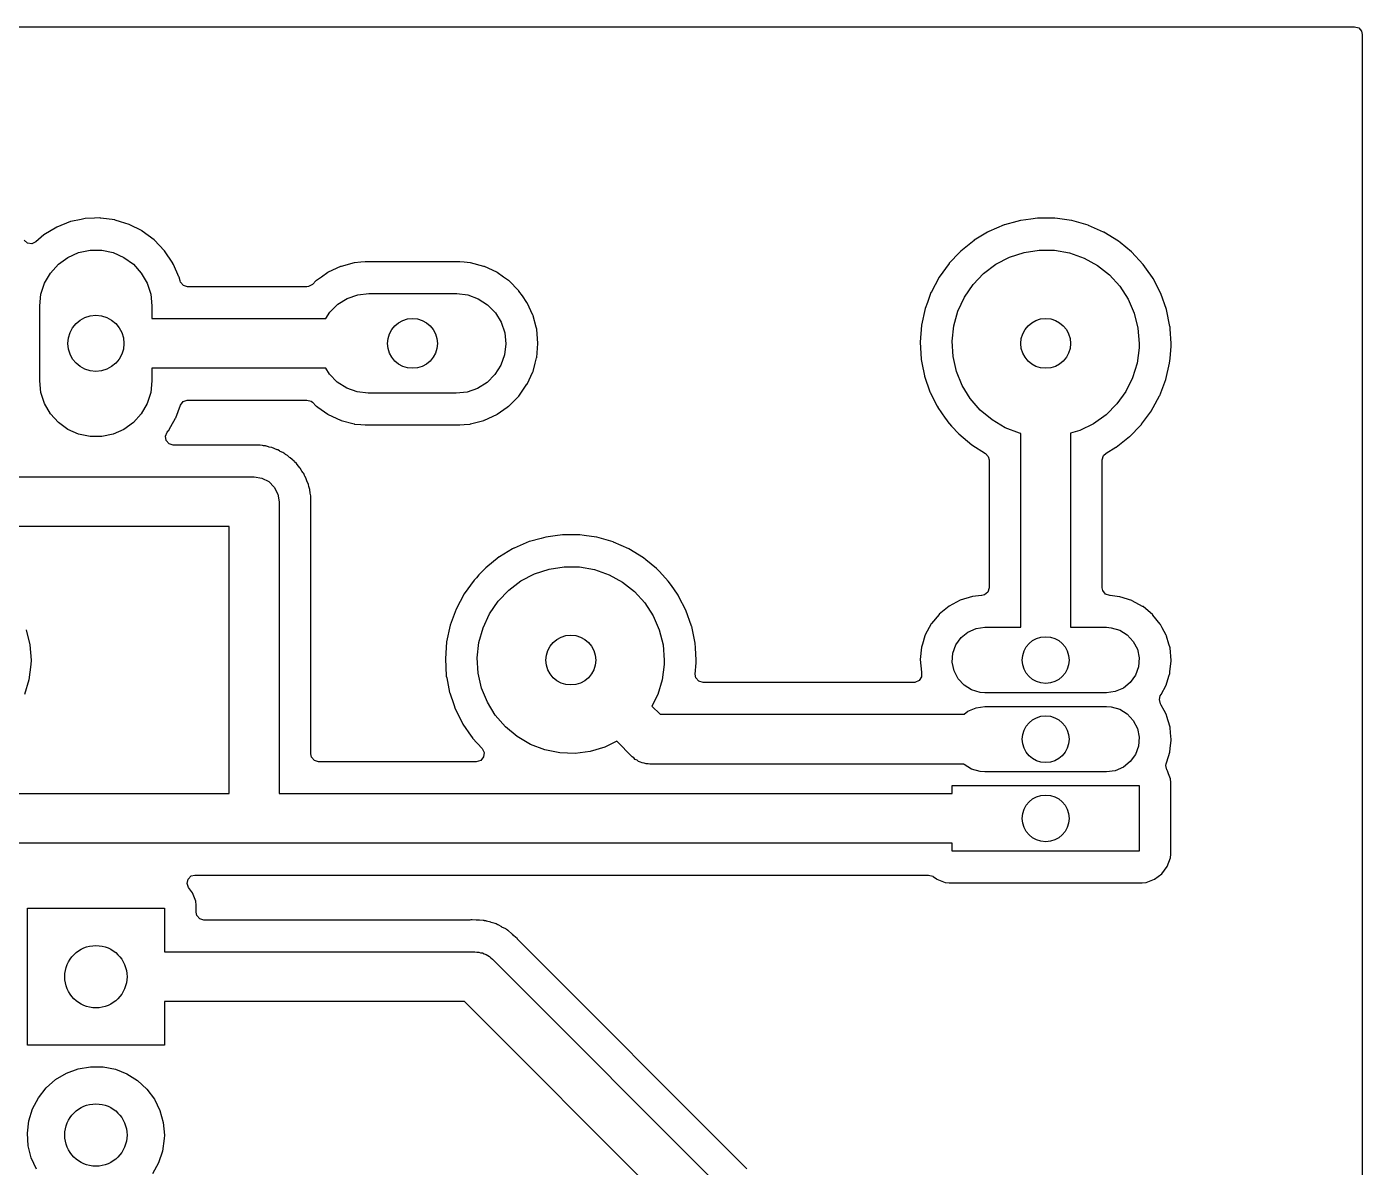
# Model space of a CAD drawing. Extents: x 116.3 to 157, y -94 to -43.2.
# Drawn here: x 135.54 to 156.97, y -61.48 to -43.18 of the extents above; entities that cross this region are included whole.
import ezdxf

# ---------------------------------------------------------------- set-up
doc = ezdxf.new("R2010")
doc.units = 0
doc.layers.add('BLACK', color=7, linetype='CONTINUOUS')

msp = doc.modelspace()

# ---------------------------------------------------------------- linework, layer by layer
at = {"layer": 'BLACK', "linetype": 'CONTINUOUS'}
for p, q in [((116.46, -43.18), (156.848, -43.18)), ((156.848, -43.18), (156.916, -43.2)), ((156.916, -43.2), (156.962, -43.2537)), ((156.962, -43.2537), (156.974, -43.306)), ((156.974, -43.306), (156.974, -93.854)), ((136.419, -46.2701), (136.253, -46.3049)), ((136.482, -46.2569), (136.419, -46.2701)), ((136.631, -46.2513), (136.482, -46.2569)), ((136.715, -46.2482), (136.631, -46.2513)), ((136.72, -46.248), (136.715, -46.2482)), ((136.715, -46.2482), (136.715, -46.2482)), ((136.726, -46.2487), (136.72, -46.248)), ((136.823, -46.2615), (136.726, -46.2487)), ((136.726, -46.2487), (136.726, -46.2487)), ((136.957, -46.2794), (136.823, -46.2615)), ((136.962, -46.281), (136.957, -46.2794)), ((137.049, -46.308), (136.962, -46.281)), ((136.962, -46.281), (136.962, -46.281)), ((151.492, -46.2877), (151.429, -46.3049)), ((151.496, -46.2865), (151.492, -46.2877)), ((151.492, -46.2877), (151.492, -46.2877)), ((151.655, -46.2655), (151.496, -46.2865)), ((151.763, -46.2513), (151.655, -46.2655)), ((151.767, -46.2508), (151.763, -46.2513)), ((151.763, -46.2513), (151.763, -46.2513)), ((151.772, -46.2508), (151.767, -46.2508)), ((151.897, -46.2515), (151.772, -46.2508)), ((151.772, -46.2508), (151.772, -46.2508)), ((152.041, -46.2522), (151.897, -46.2515)), ((152.081, -46.2579), (152.041, -46.2522)), ((152.308, -46.2902), (152.081, -46.2579)), ((136.025, -46.3938), (135.821, -46.5178)), ((136.248, -46.306), (136.025, -46.3938)), ((136.253, -46.3049), (136.248, -46.306)), ((136.253, -46.3049), (136.253, -46.3049)), ((137.186, -46.3503), (137.049, -46.308)), ((137.19, -46.3527), (137.186, -46.3503)), ((137.394, -46.4562), (137.19, -46.3527)), ((137.19, -46.3527), (137.19, -46.3527)), ((137.399, -46.4586), (137.394, -46.4562)), ((137.394, -46.4562), (137.394, -46.4562)), ((137.59, -46.6013), (137.399, -46.4586)), ((150.96, -46.4781), (150.749, -46.6047)), ((150.98, -46.4662), (150.96, -46.4781)), ((150.984, -46.4645), (150.98, -46.4662)), ((151.228, -46.3605), (150.984, -46.4645)), ((150.984, -46.4645), (150.984, -46.4645)), ((151.232, -46.3588), (151.228, -46.3605)), ((151.429, -46.3049), (151.232, -46.3588)), ((152.312, -46.2908), (152.308, -46.2902)), ((152.308, -46.2902), (152.308, -46.2902)), ((152.576, -46.3658), (152.312, -46.2908)), ((152.58, -46.3675), (152.576, -46.3658)), ((152.823, -46.4742), (152.58, -46.3675)), ((152.58, -46.3675), (152.58, -46.3675)), ((152.827, -46.4759), (152.823, -46.4742)), ((153.06, -46.619), (152.827, -46.4759)), ((135.555, -46.6512), (135.501, -46.6047)), ((135.625, -46.6612), (135.555, -46.6512)), ((135.69, -46.6317), (135.625, -46.6612)), ((135.817, -46.5213), (135.69, -46.6317)), ((135.821, -46.5178), (135.817, -46.5213)), ((135.817, -46.5213), (135.817, -46.5213)), ((137.755, -46.7742), (137.59, -46.6013)), ((150.745, -46.6069), (150.531, -46.7781)), ((150.749, -46.6047), (150.745, -46.6069)), ((150.749, -46.6047), (150.749, -46.6047)), ((153.089, -46.6424), (153.06, -46.619)), ((153.269, -46.7897), (153.089, -46.6424)), ((136.052, -46.9912), (136.204, -46.8806)), ((136.204, -46.8806), (136.376, -46.804)), ((136.376, -46.804), (136.56, -46.7649)), ((136.56, -46.7649), (136.748, -46.7649)), ((136.748, -46.7649), (136.932, -46.804)), ((136.932, -46.804), (137.104, -46.8806)), ((137.104, -46.8806), (137.256, -46.9912)), ((137.889, -46.9725), (137.755, -46.7742)), ((150.515, -46.7956), (150.347, -46.9725)), ((150.531, -46.7781), (150.515, -46.7956)), ((151.094, -46.9907), (151.313, -46.8772)), ((151.313, -46.8772), (151.546, -46.8008)), ((151.546, -46.8008), (151.789, -46.7637)), ((151.789, -46.7637), (152.035, -46.7667)), ((152.035, -46.7667), (152.277, -46.8098)), ((152.277, -46.8098), (152.509, -46.8918)), ((152.509, -46.8918), (152.724, -47.0106)), ((153.272, -46.7924), (153.269, -46.7897)), ((153.269, -46.7897), (153.269, -46.7897)), ((153.458, -46.9931), (153.272, -46.7924)), ((135.832, -47.2939), (135.926, -47.131)), ((135.926, -47.131), (136.052, -46.9912)), ((137.256, -46.9912), (137.382, -47.131)), ((137.382, -47.131), (137.476, -47.2939)), ((137.891, -46.9774), (137.889, -46.9725)), ((137.9, -46.9966), (137.891, -46.9774)), ((137.891, -46.9774), (137.891, -46.9774)), ((137.987, -47.1905), (137.9, -46.9966)), ((140.377, -47.1225), (140.273, -47.1956)), ((140.382, -47.1202), (140.377, -47.1225)), ((140.58, -47.028), (140.382, -47.1202)), ((140.382, -47.1202), (140.382, -47.1202)), ((140.585, -47.0257), (140.58, -47.028)), ((140.58, -47.028), (140.58, -47.028)), ((140.59, -47.0243), (140.585, -47.0257)), ((140.8, -46.9679), (140.59, -47.0243)), ((140.59, -47.0243), (140.59, -47.0243)), ((140.806, -46.9665), (140.8, -46.9679)), ((140.8, -46.9679), (140.8, -46.9679)), ((140.905, -46.9577), (140.806, -46.9665)), ((140.974, -46.9517), (140.905, -46.9577)), ((140.977, -46.9515), (140.974, -46.9517)), ((140.974, -46.9517), (140.974, -46.9517)), ((142.491, -46.9515), (140.977, -46.9515)), ((142.494, -46.9517), (142.491, -46.9515)), ((142.562, -46.9577), (142.494, -46.9517)), ((142.494, -46.9517), (142.494, -46.9517)), ((142.662, -46.9665), (142.562, -46.9577)), ((142.667, -46.9679), (142.662, -46.9665)), ((142.878, -47.0243), (142.667, -46.9679)), ((142.667, -46.9679), (142.667, -46.9679)), ((142.883, -47.0257), (142.878, -47.0243)), ((142.878, -47.0243), (142.878, -47.0243)), ((142.888, -47.028), (142.883, -47.0257)), ((143.086, -47.1202), (142.888, -47.028)), ((142.888, -47.028), (142.888, -47.028)), ((143.091, -47.1225), (143.086, -47.1202)), ((143.086, -47.1202), (143.086, -47.1202)), ((143.195, -47.1956), (143.091, -47.1225)), ((150.343, -46.9767), (150.183, -47.1991)), ((150.347, -46.9725), (150.343, -46.9767)), ((150.728, -47.316), (150.898, -47.1383)), ((150.898, -47.1383), (151.094, -46.9907)), ((152.724, -47.0106), (152.917, -47.163)), ((153.51, -47.0671), (153.458, -46.9931)), ((153.606, -47.2029), (153.51, -47.0671)), ((135.773, -47.4729), (135.832, -47.2939)), ((137.476, -47.2939), (137.534, -47.4729)), ((137.988, -47.1956), (137.987, -47.1905)), ((138.004, -47.2572), (137.988, -47.1956)), ((137.988, -47.1956), (137.988, -47.1956)), ((138.012, -47.2778), (138.004, -47.2572)), ((138.058, -47.3315), (138.012, -47.2778)), ((138.126, -47.3515), (138.058, -47.3315)), ((140.04, -47.3515), (138.126, -47.3515)), ((140.066, -47.3486), (140.04, -47.3515)), ((140.129, -47.3146), (140.066, -47.3486)), ((140.19, -47.2538), (140.129, -47.3146)), ((140.194, -47.2506), (140.19, -47.2538)), ((140.273, -47.1956), (140.194, -47.2506)), ((140.194, -47.2506), (140.194, -47.2506)), ((143.274, -47.2506), (143.195, -47.1956)), ((143.278, -47.2538), (143.274, -47.2506)), ((143.274, -47.2506), (143.274, -47.2506)), ((143.44, -47.4157), (143.278, -47.2538)), ((150.183, -47.1991), (150.055, -47.4412)), ((150.59, -47.5191), (150.728, -47.316)), ((152.917, -47.163), (153.082, -47.3448)), ((153.082, -47.3448), (153.216, -47.5512)), ((153.616, -47.2171), (153.606, -47.2029)), ((153.741, -47.4605), (153.616, -47.2171)), ((135.754, -47.66), (135.773, -47.4729)), ((137.534, -47.4729), (137.554, -47.66)), ((140.537, -47.633), (140.688, -47.5385)), ((140.688, -47.5385), (140.857, -47.4799)), ((140.857, -47.4799), (141.034, -47.46)), ((141.034, -47.46), (142.434, -47.46)), ((142.434, -47.46), (142.445, -47.4601)), ((142.445, -47.4601), (142.622, -47.4824)), ((142.622, -47.4824), (142.79, -47.5434)), ((142.79, -47.5434), (142.939, -47.64)), ((143.443, -47.4202), (143.44, -47.4157)), ((143.498, -47.4984), (143.443, -47.4202)), ((143.443, -47.4202), (143.443, -47.4202)), ((143.571, -47.6033), (143.498, -47.4984)), ((150.053, -47.4452), (149.995, -47.6033)), ((150.055, -47.4412), (150.053, -47.4452)), ((150.053, -47.4452), (150.053, -47.4452)), ((150.486, -47.7421), (150.59, -47.5191)), ((153.216, -47.5512), (153.314, -47.7766)), ((153.833, -47.7186), (153.741, -47.4605)), ((135.754, -48.86), (135.754, -47.66)), ((137.554, -47.66), (137.554, -47.86)), ((140.346, -47.86), (140.41, -47.7587)), ((140.41, -47.7587), (140.537, -47.633)), ((142.939, -47.64), (143.064, -47.7675)), ((143.064, -47.7675), (143.158, -47.9194)), ((143.574, -47.6082), (143.571, -47.6033)), ((143.666, -47.8058), (143.574, -47.6082)), ((143.574, -47.6082), (143.574, -47.6082)), ((149.961, -47.6983), (149.902, -47.9659)), ((149.995, -47.6033), (149.961, -47.6983)), ((150.42, -47.9789), (150.486, -47.7421)), ((153.314, -47.7766), (153.374, -48.015)), ((153.888, -47.9868), (153.833, -47.7186)), ((137.554, -47.86), (140.346, -47.86)), ((143.158, -47.9194), (143.215, -48.0882)), ((143.668, -47.8108), (143.666, -47.8058)), ((143.67, -47.8161), (143.668, -47.8108)), ((143.719, -48.0001), (143.67, -47.8161)), ((143.67, -47.8161), (143.67, -47.8161)), ((143.727, -48.0319), (143.719, -48.0001)), ((149.902, -47.9659), (149.881, -48.2389)), ((150.394, -48.2234), (150.42, -47.9789)), ((153.889, -47.991), (153.888, -47.9868)), ((153.889, -47.9911), (153.889, -47.991)), ((153.891, -48.0266), (153.889, -47.9911)), ((143.215, -48.0882), (143.234, -48.2656)), ((143.747, -48.26), (143.727, -48.0319)), ((153.374, -48.015), (153.394, -48.26)), ((153.907, -48.26), (153.891, -48.0266)), ((143.234, -48.2656), (143.213, -48.4427)), ((143.727, -48.4881), (143.747, -48.26)), ((149.881, -48.2389), (149.896, -48.5123)), ((150.408, -48.4688), (150.394, -48.2234)), ((153.392, -48.3333), (153.36, -48.577)), ((153.394, -48.26), (153.392, -48.3333)), ((153.889, -48.5026), (153.906, -48.3046)), ((153.906, -48.3046), (153.907, -48.3022)), ((153.906, -48.3046), (153.906, -48.3046)), ((153.907, -48.3022), (153.907, -48.26)), ((143.153, -48.6107), (143.057, -48.7613)), ((143.213, -48.4427), (143.153, -48.6107)), ((143.668, -48.7092), (143.703, -48.5791)), ((143.703, -48.5791), (143.726, -48.4934)), ((143.726, -48.4934), (143.727, -48.4881)), ((143.726, -48.4934), (143.726, -48.4934)), ((149.896, -48.5123), (149.897, -48.5165)), ((149.897, -48.5165), (149.897, -48.5165)), ((149.897, -48.5165), (149.908, -48.5707)), ((149.908, -48.5707), (149.949, -48.7811)), ((150.462, -48.7086), (150.408, -48.4688)), ((153.36, -48.577), (153.288, -48.8122)), ((153.821, -48.8419), (153.882, -48.5749)), ((153.882, -48.5749), (153.889, -48.5026)), ((135.773, -49.0471), (135.754, -48.86)), ((137.554, -48.86), (137.534, -49.0471)), ((140.346, -48.66), (137.554, -48.66)), ((137.554, -48.66), (137.554, -48.86)), ((140.403, -48.7525), (140.346, -48.66)), ((140.528, -48.88), (140.403, -48.7525)), ((143.057, -48.7613), (142.931, -48.887)), ((143.574, -48.9118), (143.666, -48.7142)), ((143.666, -48.7142), (143.668, -48.7092)), ((143.666, -48.7142), (143.666, -48.7142)), ((149.949, -48.7811), (149.951, -48.7851)), ((149.951, -48.7851), (149.951, -48.7851)), ((149.951, -48.7851), (150.037, -49.0361)), ((150.555, -48.9363), (150.462, -48.7086)), ((153.288, -48.8122), (153.18, -49.0326)), ((153.724, -49.0981), (153.821, -48.8419)), ((135.832, -49.2261), (135.773, -49.0471)), ((137.534, -49.0471), (137.476, -49.2261)), ((140.678, -48.9766), (140.528, -48.88)), ((140.846, -49.0376), (140.678, -48.9766)), ((141.023, -49.0599), (140.846, -49.0376)), ((141.034, -49.06), (141.023, -49.0599)), ((142.434, -49.06), (141.034, -49.06)), ((142.611, -49.0401), (142.434, -49.06)), ((142.779, -48.9815), (142.611, -49.0401)), ((142.931, -48.887), (142.779, -48.9815)), ((143.44, -49.1043), (143.571, -48.9167)), ((143.571, -48.9167), (143.574, -48.9118)), ((143.574, -48.9118), (143.574, -48.9118)), ((150.037, -49.0361), (150.038, -49.0401)), ((150.038, -49.0401), (150.068, -49.0998)), ((150.683, -49.1459), (150.555, -48.9363)), ((153.18, -49.0326), (153.036, -49.2322)), ((135.926, -49.389), (135.832, -49.2261)), ((137.476, -49.2261), (137.382, -49.389)), ((137.937, -49.4529), (138.01, -49.2515)), ((138.01, -49.2515), (138.052, -49.1943)), ((138.052, -49.1943), (138.118, -49.1689)), ((138.118, -49.1689), (138.129, -49.1685)), ((138.129, -49.1685), (140.04, -49.1685)), ((140.04, -49.1685), (140.108, -49.1885)), ((140.108, -49.1885), (140.129, -49.2054)), ((140.129, -49.2054), (140.19, -49.2662)), ((140.19, -49.2662), (140.194, -49.2694)), ((140.194, -49.2694), (140.194, -49.2694)), ((140.194, -49.2694), (140.216, -49.2848)), ((140.216, -49.2848), (140.377, -49.3975)), ((143.091, -49.3975), (143.252, -49.2848)), ((143.252, -49.2848), (143.274, -49.2694)), ((143.274, -49.2694), (143.278, -49.2662)), ((143.274, -49.2694), (143.274, -49.2694)), ((143.278, -49.2662), (143.44, -49.1043)), ((150.068, -49.0998), (150.153, -49.2694)), ((150.153, -49.2694), (150.161, -49.2848)), ((150.161, -49.2848), (150.163, -49.2883)), ((150.163, -49.2883), (150.163, -49.2883)), ((150.163, -49.2883), (150.28, -49.4576)), ((150.844, -49.3317), (150.683, -49.1459)), ((153.036, -49.2322), (152.862, -49.4057)), ((153.594, -49.3387), (153.621, -49.2883)), ((153.621, -49.2883), (153.722, -49.1018)), ((153.722, -49.1018), (153.724, -49.0981)), ((153.722, -49.1018), (153.722, -49.1018)), ((136.052, -49.5288), (135.926, -49.389)), ((137.382, -49.389), (137.256, -49.5288)), ((137.857, -49.5939), (137.934, -49.4576)), ((137.934, -49.4576), (137.937, -49.4529)), ((140.377, -49.3975), (140.382, -49.3998)), ((140.382, -49.3998), (140.382, -49.3998)), ((140.382, -49.3998), (140.58, -49.492)), ((140.58, -49.492), (140.585, -49.4943)), ((140.585, -49.4943), (140.59, -49.4957)), ((140.59, -49.4957), (140.59, -49.4957)), ((140.59, -49.4957), (140.8, -49.5521)), ((142.667, -49.5521), (142.878, -49.4957)), ((142.878, -49.4957), (142.883, -49.4943)), ((142.878, -49.4957), (142.878, -49.4957)), ((142.883, -49.4943), (142.888, -49.492)), ((142.888, -49.492), (143.086, -49.3998)), ((143.086, -49.3998), (143.091, -49.3975)), ((143.086, -49.3998), (143.086, -49.3998)), ((150.28, -49.4576), (150.316, -49.5105)), ((151.033, -49.4887), (150.844, -49.3317)), ((151.246, -49.6127), (151.033, -49.4887)), ((152.862, -49.4057), (152.662, -49.5484)), ((153.434, -49.556), (153.591, -49.3422)), ((153.591, -49.3422), (153.594, -49.3387)), ((136.204, -49.6394), (136.052, -49.5288)), ((136.376, -49.716), (136.204, -49.6394)), ((136.56, -49.7551), (136.376, -49.716)), ((136.932, -49.716), (136.748, -49.7551)), ((137.104, -49.6394), (136.932, -49.716)), ((137.256, -49.5288), (137.104, -49.6394)), ((137.771, -49.7476), (137.798, -49.6856)), ((137.798, -49.6856), (137.815, -49.6648)), ((137.815, -49.6648), (137.819, -49.6607)), ((137.819, -49.6607), (137.857, -49.5939)), ((140.8, -49.5521), (140.8, -49.5521)), ((140.8, -49.5521), (140.806, -49.5535)), ((140.806, -49.5535), (140.905, -49.5623)), ((140.905, -49.5623), (140.974, -49.5683)), ((140.974, -49.5683), (140.974, -49.5683)), ((140.974, -49.5683), (140.977, -49.5685)), ((140.977, -49.5685), (142.491, -49.5685)), ((142.491, -49.5685), (142.494, -49.5683)), ((142.494, -49.5683), (142.562, -49.5623)), ((142.494, -49.5683), (142.494, -49.5683)), ((142.562, -49.5623), (142.662, -49.5535)), ((142.662, -49.5535), (142.667, -49.5521)), ((142.667, -49.5521), (142.667, -49.5521)), ((150.316, -49.5105), (150.319, -49.5137)), ((150.319, -49.5137), (150.319, -49.5137)), ((150.319, -49.5137), (150.385, -49.5867)), ((150.385, -49.5867), (150.5, -49.713)), ((150.5, -49.713), (150.71, -49.8887)), ((151.475, -49.7004), (151.246, -49.6127)), ((151.494, -49.7042), (151.475, -49.7004)), ((151.494, -52.815), (151.494, -49.7042)), ((152.441, -49.6566), (152.294, -49.7008)), ((152.294, -49.7008), (152.294, -52.815)), ((152.662, -49.5484), (152.441, -49.6566)), ((153.249, -49.7476), (153.41, -49.5814)), ((153.41, -49.5814), (153.431, -49.5594)), ((153.431, -49.5594), (153.434, -49.556)), ((153.434, -49.556), (153.434, -49.556)), ((136.748, -49.7551), (136.56, -49.7551)), ((137.781, -49.8178), (137.771, -49.7476)), ((137.828, -49.8715), (137.781, -49.8178)), ((137.896, -49.8915), (137.828, -49.8715)), ((139.289, -49.8915), (137.896, -49.8915)), ((139.33, -49.9001), (139.289, -49.8915)), ((139.343, -49.9021), (139.33, -49.9001)), ((139.363, -49.9043), (139.343, -49.9021)), ((139.377, -49.9058), (139.363, -49.9043)), ((139.384, -49.9065), (139.377, -49.9058)), ((139.377, -49.9058), (139.377, -49.9058)), ((139.39, -49.9085), (139.384, -49.9065)), ((139.423, -49.9192), (139.39, -49.9085)), ((139.39, -49.9085), (139.39, -49.9085)), ((139.436, -49.9226), (139.423, -49.9192)), ((139.47, -49.9298), (139.436, -49.9226)), ((139.476, -49.9312), (139.47, -49.9298)), ((139.47, -49.9298), (139.47, -49.9298)), ((139.514, -49.948), (139.476, -49.9312)), ((150.71, -49.8887), (150.926, -50.0241)), ((152.865, -50.019), (153.022, -49.9272)), ((153.022, -49.9272), (153.025, -49.9251)), ((153.022, -49.9272), (153.022, -49.9272)), ((153.025, -49.9251), (153.241, -49.7561)), ((153.241, -49.7561), (153.249, -49.7476)), ((139.526, -49.9527), (139.514, -49.948)), ((139.565, -49.9655), (139.526, -49.9527)), ((139.571, -49.9688), (139.565, -49.9655)), ((139.601, -49.9861), (139.571, -49.9688)), ((139.613, -49.9921), (139.601, -49.9861)), ((139.651, -50.0089), (139.613, -49.9921)), ((139.656, -50.0128), (139.651, -50.0089)), ((139.684, -50.0331), (139.656, -50.0128)), ((139.656, -50.0128), (139.656, -50.0128)), ((139.695, -50.0403), (139.684, -50.0331)), ((139.731, -50.061), (139.695, -50.0403)), ((139.736, -50.0654), (139.731, -50.061)), ((139.761, -50.0886), (139.736, -50.0654)), ((139.736, -50.0654), (139.736, -50.0654)), ((139.772, -50.0969), (139.761, -50.0886)), ((139.805, -50.1211), (139.772, -50.0969)), ((139.809, -50.126), (139.805, -50.1211)), ((139.833, -50.1518), (139.809, -50.126)), ((139.809, -50.126), (139.809, -50.126)), ((150.926, -50.0241), (150.973, -50.0772)), ((150.973, -50.0772), (150.985, -50.1308)), ((150.985, -50.1308), (150.985, -52.1809)), ((152.802, -50.1277), (152.822, -50.0596)), ((152.802, -52.1806), (152.802, -50.1277)), ((152.822, -50.0596), (152.865, -50.019)), ((139.842, -50.1611), (139.833, -50.1518)), ((139.873, -50.1887), (139.842, -50.1611)), ((139.897, -50.2221), (139.873, -50.1887)), ((139.905, -50.2324), (139.897, -50.2221)), ((139.928, -50.2581), (139.905, -50.2324)), ((139.933, -50.2631), (139.928, -50.2581)), ((139.928, -50.2581), (139.928, -50.2581)), ((139.953, -50.2988), (139.933, -50.2631)), ((139.961, -50.3099), (139.953, -50.2988)), ((139.981, -50.3379), (139.961, -50.3099)), ((139.985, -50.3432), (139.981, -50.3379)), ((139.981, -50.3379), (139.981, -50.3379)), ((139.988, -50.3493), (139.985, -50.3432)), ((140.002, -50.381), (139.988, -50.3493)), ((139.988, -50.3493), (139.988, -50.3493)), ((127.994, -50.4), (139.194, -50.4)), ((139.194, -50.4), (139.317, -50.4196)), ((139.317, -50.4196), (139.429, -50.4764)), ((139.429, -50.4764), (139.517, -50.5649)), ((139.517, -50.5649), (139.574, -50.6764)), ((140.008, -50.3927), (140.002, -50.381)), ((140.028, -50.4284), (140.008, -50.3927)), ((140.03, -50.4347), (140.028, -50.4284)), ((140.041, -50.4677), (140.03, -50.4347)), ((140.03, -50.4347), (140.03, -50.4347)), ((140.046, -50.48), (140.041, -50.4677)), ((140.063, -50.5177), (140.046, -50.48)), ((140.064, -50.5242), (140.063, -50.5177)), ((140.071, -50.5581), (140.064, -50.5242)), ((140.064, -50.5242), (140.064, -50.5242)), ((140.075, -50.5708), (140.071, -50.5581)), ((140.085, -50.6038), (140.075, -50.5708)), ((139.574, -50.6764), (139.594, -50.8)), ((140.087, -50.6101), (140.085, -50.6038)), ((140.085, -50.6038), (140.085, -50.6038)), ((140.088, -50.6166), (140.087, -50.6101)), ((140.092, -50.6511), (140.088, -50.6166)), ((140.088, -50.6166), (140.088, -50.6166)), ((140.094, -50.6641), (140.092, -50.6511)), ((140.102, -50.7045), (140.094, -50.6641)), ((140.102, -54.8455), (140.102, -50.7045)), ((139.594, -50.8), (139.594, -55.48)), ((138.794, -51.2), (127.994, -51.2)), ((138.794, -55.48), (138.794, -51.2)), ((143.799, -51.3876), (143.612, -51.4388)), ((143.872, -51.3677), (143.799, -51.3876)), ((143.876, -51.3665), (143.872, -51.3677)), ((143.872, -51.3677), (143.872, -51.3677)), ((144.024, -51.347), (143.876, -51.3665)), ((144.143, -51.3313), (144.024, -51.347)), ((144.147, -51.3308), (144.143, -51.3313)), ((144.143, -51.3313), (144.143, -51.3313)), ((144.152, -51.3308), (144.147, -51.3308)), ((144.277, -51.3315), (144.152, -51.3308)), ((144.152, -51.3308), (144.152, -51.3308)), ((144.421, -51.3322), (144.277, -51.3315)), ((144.488, -51.3417), (144.421, -51.3322)), ((144.688, -51.3702), (144.488, -51.3417)), ((144.692, -51.3708), (144.688, -51.3702)), ((144.688, -51.3702), (144.688, -51.3702)), ((144.956, -51.4458), (144.692, -51.3708)), ((143.34, -51.5581), (143.129, -51.6847)), ((143.36, -51.5462), (143.34, -51.5581)), ((143.364, -51.5445), (143.36, -51.5462)), ((143.608, -51.4405), (143.364, -51.5445)), ((143.364, -51.5445), (143.364, -51.5445)), ((143.612, -51.4388), (143.608, -51.4405)), ((144.96, -51.4475), (144.956, -51.4458)), ((145.203, -51.5542), (144.96, -51.4475)), ((144.96, -51.4475), (144.96, -51.4475)), ((145.207, -51.5559), (145.203, -51.5542)), ((145.44, -51.699), (145.207, -51.5559)), ((142.911, -51.8581), (142.8, -51.9754)), ((143.125, -51.6869), (142.911, -51.8581)), ((143.129, -51.6847), (143.125, -51.6869)), ((143.129, -51.6847), (143.129, -51.6847)), ((143.926, -51.8808), (144.169, -51.8437)), ((144.169, -51.8437), (144.415, -51.8467)), ((144.415, -51.8467), (144.657, -51.8898)), ((145.479, -51.7309), (145.44, -51.699)), ((145.649, -51.8697), (145.479, -51.7309)), ((142.723, -52.0567), (142.563, -52.2791)), ((142.759, -52.0186), (142.723, -52.0567)), ((142.8, -51.9754), (142.759, -52.0186)), ((143.278, -52.2183), (143.474, -52.0707)), ((143.474, -52.0707), (143.693, -51.9572)), ((143.693, -51.9572), (143.926, -51.8808)), ((144.657, -51.8898), (144.889, -51.9718)), ((144.889, -51.9718), (145.104, -52.0906)), ((145.652, -51.8724), (145.649, -51.8697)), ((145.649, -51.8697), (145.649, -51.8697)), ((145.655, -51.8756), (145.652, -51.8724)), ((145.696, -51.9203), (145.655, -51.8756)), ((145.655, -51.8756), (145.655, -51.8756)), ((145.838, -52.0731), (145.696, -51.9203)), ((145.889, -52.1454), (145.838, -52.0731)), ((142.563, -52.2791), (142.435, -52.5212)), ((143.108, -52.396), (143.278, -52.2183)), ((145.104, -52.0906), (145.297, -52.243)), ((145.297, -52.243), (145.462, -52.4248)), ((145.986, -52.2829), (145.889, -52.1454)), ((145.996, -52.2971), (145.986, -52.2829)), ((150.965, -52.249), (150.912, -52.2955)), ((150.985, -52.1809), (150.965, -52.249)), ((152.811, -52.2264), (152.802, -52.1806)), ((152.854, -52.2826), (152.811, -52.2264)), ((152.921, -52.3064), (152.854, -52.2826)), ((142.97, -52.5991), (143.108, -52.396)), ((145.462, -52.4248), (145.596, -52.6312)), ((145.998, -52.3009), (145.996, -52.2971)), ((146.01, -52.3242), (145.998, -52.3009)), ((145.998, -52.3009), (145.998, -52.3009)), ((146.121, -52.5405), (146.01, -52.3242)), ((150.344, -52.475), (150.187, -52.6031)), ((150.523, -52.3799), (150.344, -52.475)), ((150.717, -52.3213), (150.523, -52.3799)), ((150.864, -52.3069), (150.717, -52.3213)), ((150.865, -52.3068), (150.864, -52.3069)), ((150.866, -52.3067), (150.865, -52.3068)), ((150.865, -52.3068), (150.865, -52.3068)), ((150.868, -52.3065), (150.866, -52.3067)), ((150.866, -52.3067), (150.866, -52.3067)), ((150.912, -52.2955), (150.868, -52.3062)), ((150.868, -52.3062), (150.868, -52.3065)), ((152.923, -52.3065), (152.921, -52.3064)), ((152.927, -52.3065), (152.923, -52.3065)), ((152.93, -52.3069), (152.927, -52.3065)), ((153.079, -52.3235), (152.93, -52.3069)), ((152.93, -52.3069), (152.93, -52.3069)), ((153.085, -52.3242), (153.079, -52.3235)), ((153.079, -52.3235), (153.079, -52.3235)), ((153.278, -52.3855), (153.085, -52.3242)), ((153.283, -52.3884), (153.278, -52.3855)), ((153.45, -52.4802), (153.283, -52.3884)), ((153.456, -52.4831), (153.45, -52.4802)), ((153.45, -52.4802), (153.45, -52.4802)), ((153.611, -52.6134), (153.456, -52.4831)), ((142.402, -52.6094), (142.341, -52.7783)), ((142.433, -52.5252), (142.402, -52.6094)), ((142.435, -52.5212), (142.433, -52.5252)), ((142.433, -52.5252), (142.433, -52.5252)), ((142.866, -52.8221), (142.97, -52.5991)), ((145.596, -52.6312), (145.694, -52.8566)), ((146.213, -52.7986), (146.121, -52.5405)), ((150.183, -52.6079), (150.062, -52.7545)), ((150.187, -52.6031), (150.183, -52.6079)), ((150.183, -52.6079), (150.183, -52.6079)), ((153.615, -52.6182), (153.611, -52.6134)), ((153.732, -52.7647), (153.615, -52.6182)), ((135.534, -52.8566), (135.594, -53.095)), ((142.341, -52.7783), (142.282, -53.0459)), ((142.8, -53.0589), (142.866, -52.8221)), ((145.694, -52.8566), (145.754, -53.095)), ((146.214, -52.8028), (146.213, -52.7986)), ((146.263, -53.0422), (146.214, -52.8028)), ((150.058, -52.7593), (149.961, -52.9376)), ((150.062, -52.7545), (150.058, -52.7593)), ((150.062, -52.7545), (150.062, -52.7545)), ((150.536, -52.9806), (150.647, -52.8909)), ((150.647, -52.8909), (150.778, -52.8343)), ((150.778, -52.8343), (150.919, -52.815)), ((150.919, -52.815), (151.494, -52.815)), ((152.294, -52.815), (152.869, -52.815)), ((152.869, -52.815), (152.946, -52.8206)), ((152.946, -52.8206), (153.082, -52.8604)), ((153.082, -52.8604), (153.203, -52.9355)), ((153.738, -52.7714), (153.732, -52.7647)), ((153.765, -52.8225), (153.738, -52.7714)), ((153.828, -52.9435), (153.765, -52.8225)), ((135.594, -53.095), (135.614, -53.34)), ((142.282, -53.0459), (142.261, -53.3189)), ((142.774, -53.3034), (142.8, -53.0589)), ((145.754, -53.095), (145.774, -53.34)), ((146.268, -53.0668), (146.263, -53.0422)), ((146.269, -53.071), (146.268, -53.0668)), ((146.269, -53.0711), (146.269, -53.071)), ((146.274, -53.1454), (146.269, -53.0711)), ((146.287, -53.34), (146.274, -53.1454)), ((149.902, -53.1312), (149.88, -53.3327)), ((149.916, -53.086), (149.902, -53.1312)), ((149.957, -52.951), (149.916, -53.086)), ((149.961, -52.9376), (149.957, -52.951)), ((150.405, -53.2308), (150.454, -53.0968)), ((150.454, -53.0968), (150.536, -52.9806)), ((153.203, -52.9355), (153.3, -53.0404)), ((153.3, -53.0404), (153.365, -53.1673)), ((153.832, -52.951), (153.828, -52.9435)), ((153.833, -52.9569), (153.832, -52.951)), ((153.871, -53.086), (153.833, -52.9569)), ((153.889, -53.1454), (153.871, -53.086)), ((153.907, -53.3472), (153.889, -53.1454)), ((135.614, -53.34), (135.612, -53.4133)), ((142.261, -53.3189), (142.276, -53.5923)), ((142.788, -53.5488), (142.774, -53.3034)), ((145.774, -53.34), (145.772, -53.4133)), ((146.287, -53.3822), (146.287, -53.34)), ((149.88, -53.3327), (149.899, -53.5346)), ((150.395, -53.373), (150.405, -53.2308)), ((153.365, -53.1673), (153.393, -53.307)), ((153.393, -53.307), (153.382, -53.4492)), ((153.888, -53.5285), (153.907, -53.3534)), ((153.907, -53.3534), (153.907, -53.3472)), ((153.907, -53.3534), (153.907, -53.3534)), ((135.612, -53.4133), (135.58, -53.657)), ((142.842, -53.7886), (142.788, -53.5488)), ((145.772, -53.4133), (145.74, -53.657)), ((146.27, -53.5643), (146.286, -53.3846)), ((146.281, -53.6278), (146.27, -53.5643)), ((146.286, -53.3846), (146.287, -53.3822)), ((146.286, -53.3846), (146.286, -53.3846)), ((149.899, -53.5346), (149.9, -53.5405)), ((149.9, -53.5405), (149.902, -53.5466)), ((149.902, -53.5466), (149.9, -53.5468)), ((149.9, -53.5468), (149.9, -53.6109)), ((150.423, -53.5127), (150.395, -53.373)), ((150.488, -53.6396), (150.423, -53.5127)), ((153.382, -53.4492), (153.334, -53.5832)), ((153.871, -53.5978), (153.884, -53.5547)), ((153.884, -53.5547), (153.886, -53.5488)), ((153.884, -53.5547), (153.884, -53.5547)), ((153.886, -53.5488), (153.888, -53.5285)), ((135.58, -53.657), (135.508, -53.8922)), ((142.276, -53.5923), (142.277, -53.5965)), ((142.277, -53.5965), (142.277, -53.5965)), ((142.277, -53.5965), (142.283, -53.6278)), ((142.283, -53.6278), (142.329, -53.8611)), ((142.935, -54.0163), (142.842, -53.7886)), ((145.74, -53.657), (145.668, -53.8922)), ((146.328, -53.6815), (146.281, -53.6278)), ((146.396, -53.7015), (146.328, -53.6815)), ((149.779, -53.7015), (146.396, -53.7015)), ((149.797, -53.7002), (149.779, -53.7015)), ((149.862, -53.6707), (149.797, -53.7002)), ((149.9, -53.6109), (149.862, -53.6707)), ((150.584, -53.7445), (150.488, -53.6396)), ((150.705, -53.8196), (150.584, -53.7445)), ((153.141, -53.7891), (153.01, -53.8457)), ((153.252, -53.6994), (153.141, -53.7891)), ((153.334, -53.5832), (153.252, -53.6994)), ((153.746, -53.8901), (153.826, -53.7424)), ((153.826, -53.7424), (153.871, -53.5978)), ((142.329, -53.8611), (142.331, -53.8651)), ((142.331, -53.8651), (142.331, -53.8651)), ((142.331, -53.8651), (142.395, -54.0534)), ((145.668, -53.8922), (145.577, -54.0774)), ((150.842, -53.8594), (150.705, -53.8196)), ((150.919, -53.865), (150.842, -53.8594)), ((152.869, -53.865), (150.919, -53.865)), ((153.01, -53.8457), (152.869, -53.865)), ((153.718, -53.9756), (153.733, -53.9146)), ((153.738, -54.0413), (153.718, -53.9756)), ((153.733, -53.9146), (153.746, -53.8901)), ((142.395, -54.0534), (142.418, -54.1201)), ((142.418, -54.1201), (142.541, -54.3648)), ((143.063, -54.2259), (142.935, -54.0163)), ((145.577, -54.0774), (145.709, -54.21)), ((145.709, -54.21), (150.586, -54.21)), ((150.586, -54.21), (150.647, -54.1609)), ((150.647, -54.1609), (150.778, -54.1043)), ((150.778, -54.1043), (150.919, -54.085)), ((150.919, -54.085), (152.869, -54.085)), ((152.869, -54.085), (152.946, -54.0906)), ((152.946, -54.0906), (153.082, -54.1304)), ((153.082, -54.1304), (153.203, -54.2055)), ((153.203, -54.2055), (153.3, -54.3104)), ((153.738, -54.0414), (153.738, -54.0413)), ((153.749, -54.0625), (153.738, -54.0414)), ((153.793, -54.1471), (153.749, -54.0625)), ((153.832, -54.221), (153.793, -54.1471)), ((142.541, -54.3648), (142.543, -54.3683)), ((142.543, -54.3683), (142.543, -54.3683)), ((142.543, -54.3683), (142.678, -54.5637)), ((143.224, -54.4117), (143.063, -54.2259)), ((143.413, -54.5687), (143.224, -54.4117)), ((153.3, -54.3104), (153.365, -54.4373)), ((153.839, -54.2468), (153.832, -54.221)), ((153.884, -54.3985), (153.839, -54.2468)), ((153.889, -54.4154), (153.884, -54.3985)), ((153.889, -54.4215), (153.889, -54.4154)), ((153.897, -54.5058), (153.889, -54.4215)), ((153.889, -54.4215), (153.889, -54.4215)), ((142.678, -54.5637), (142.696, -54.5905)), ((142.696, -54.5905), (142.699, -54.5937)), ((142.699, -54.5937), (142.699, -54.5937)), ((142.699, -54.5937), (142.851, -54.7607)), ((143.626, -54.6927), (143.413, -54.5687)), ((145.011, -54.6433), (144.821, -54.7366)), ((145.261, -54.8928), (145.011, -54.6433)), ((153.365, -54.4373), (153.393, -54.577)), ((153.393, -54.577), (153.382, -54.7192)), ((153.892, -54.7598), (153.907, -54.6234)), ((153.907, -54.6172), (153.897, -54.5058)), ((153.907, -54.6234), (153.907, -54.6172)), ((153.907, -54.6234), (153.907, -54.6234)), ((140.114, -54.8978), (140.102, -54.8455)), ((142.851, -54.7607), (142.882, -54.8245)), ((142.882, -54.8245), (142.874, -54.895)), ((143.855, -54.7804), (143.626, -54.6927)), ((144.096, -54.8294), (143.855, -54.7804)), ((144.342, -54.8385), (144.096, -54.8294)), ((144.586, -54.8072), (144.342, -54.8385)), ((144.821, -54.7366), (144.586, -54.8072)), ((153.334, -54.8532), (153.252, -54.9694)), ((153.382, -54.7192), (153.334, -54.8532)), ((153.839, -54.9715), (153.886, -54.8188)), ((153.886, -54.8188), (153.892, -54.7598)), ((140.16, -54.9515), (140.114, -54.8978)), ((140.228, -54.9715), (140.16, -54.9515)), ((142.758, -54.9715), (140.228, -54.9715)), ((142.828, -54.9498), (142.758, -54.9715)), ((142.874, -54.895), (142.828, -54.9498)), ((145.286, -54.9113), (145.261, -54.8928)), ((145.309, -54.9336), (145.286, -54.9113)), ((145.337, -54.9479), (145.309, -54.9336)), ((145.362, -54.9664), (145.337, -54.9479)), ((145.392, -54.9761), (145.362, -54.9664)), ((145.42, -54.9904), (145.392, -54.9761)), ((145.451, -54.9953), (145.42, -54.9904)), ((145.481, -55.0051), (145.451, -54.9953)), ((145.513, -55.0051), (145.481, -55.0051)), ((145.544, -55.01), (145.513, -55.0051)), ((150.58, -55.01), (145.544, -55.01)), ((150.584, -55.0145), (150.58, -55.01)), ((150.705, -55.0896), (150.584, -55.0145)), ((153.141, -55.0591), (153.01, -55.1157)), ((153.252, -54.9694), (153.141, -55.0591)), ((153.824, -55.0315), (153.829, -55.0031)), ((153.839, -55.1009), (153.824, -55.0315)), ((153.829, -55.0031), (153.839, -54.9715)), ((150.842, -55.1294), (150.705, -55.0896)), ((150.919, -55.135), (150.842, -55.1294)), ((152.869, -55.135), (150.919, -55.135)), ((153.01, -55.1157), (152.869, -55.135)), ((153.839, -55.1011), (153.839, -55.1009)), ((153.844, -55.1083), (153.839, -55.1011)), ((153.848, -55.1167), (153.844, -55.1083)), ((153.866, -55.1663), (153.848, -55.1167)), ((153.848, -55.1167), (153.848, -55.1167)), ((153.896, -55.2447), (153.866, -55.1663)), ((153.902, -55.3069), (153.896, -55.2447)), ((135.098, -55.48), (138.794, -55.48)), ((139.594, -55.48), (150.394, -55.48)), ((150.394, -55.48), (150.394, -55.355)), ((150.394, -55.355), (153.394, -55.355)), ((153.394, -55.355), (153.394, -56.405)), ((153.902, -56.4531), (153.902, -55.3069)), ((150.394, -56.28), (135.264, -56.28)), ((150.394, -56.405), (150.394, -56.28)), ((153.394, -56.405), (150.394, -56.405)), ((153.844, -56.6517), (153.896, -56.5153)), ((153.896, -56.5153), (153.902, -56.4531)), ((138.182, -56.8039), (138.243, -56.7885)), ((138.243, -56.7885), (150.016, -56.7885)), ((150.016, -56.7885), (150.084, -56.8085)), ((153.641, -56.8556), (153.757, -56.7683)), ((153.757, -56.7683), (153.844, -56.6517)), ((138.117, -56.9236), (138.132, -56.8542)), ((138.142, -56.9901), (138.117, -56.9236)), ((138.132, -56.8542), (138.182, -56.8039)), ((138.204, -57.0733), (138.142, -56.9901)), ((150.084, -56.8085), (150.091, -56.8137)), ((150.091, -56.8137), (150.14, -56.8502)), ((150.14, -56.8502), (150.14, -56.8502)), ((150.14, -56.8502), (150.147, -56.8556)), ((150.147, -56.8556), (150.283, -56.9067)), ((150.283, -56.9067), (150.346, -56.9135)), ((150.346, -56.9135), (153.442, -56.9135)), ((153.442, -56.9135), (153.504, -56.9067)), ((153.504, -56.9067), (153.641, -56.8556)), ((138.256, -57.2097), (138.204, -57.0733)), ((138.262, -57.2719), (138.256, -57.2097)), ((135.554, -59.52), (135.554, -57.32)), ((135.554, -57.32), (137.754, -57.32)), ((137.754, -57.32), (137.754, -58.02)), ((138.262, -57.3855), (138.262, -57.2719)), ((138.274, -57.4378), (138.262, -57.3855)), ((138.32, -57.4915), (138.274, -57.4378)), ((138.388, -57.5115), (138.32, -57.4915)), ((142.652, -57.5115), (138.388, -57.5115)), ((142.672, -57.5099), (142.652, -57.5115)), ((142.686, -57.5077), (142.672, -57.5099)), ((142.693, -57.5081), (142.686, -57.5077)), ((142.754, -57.5113), (142.693, -57.5081)), ((142.693, -57.5081), (142.693, -57.5081)), ((142.761, -57.5115), (142.754, -57.5113)), ((142.781, -57.5115), (142.761, -57.5115)), ((142.785, -57.5118), (142.781, -57.5115)), ((142.802, -57.5136), (142.785, -57.5118)), ((142.785, -57.5118), (142.785, -57.5118)), ((142.808, -57.5142), (142.802, -57.5136)), ((142.87, -57.5174), (142.808, -57.5142)), ((142.877, -57.5177), (142.87, -57.5174)), ((142.87, -57.5174), (142.87, -57.5174)), ((142.883, -57.5195), (142.877, -57.5177)), ((142.89, -57.5214), (142.883, -57.5195)), ((142.883, -57.5195), (142.883, -57.5195)), ((142.91, -57.525), (142.89, -57.5214)), ((142.917, -57.5258), (142.91, -57.525)), ((142.924, -57.5265), (142.917, -57.5258)), ((142.917, -57.5258), (142.917, -57.5258)), ((142.989, -57.5476), (142.924, -57.5265)), ((142.995, -57.5495), (142.989, -57.5476)), ((143.061, -57.5672), (142.995, -57.5495)), ((143.074, -57.5736), (143.061, -57.5672)), ((143.092, -57.5811), (143.074, -57.5736)), ((143.074, -57.5736), (143.074, -57.5736)), ((143.099, -57.5834), (143.092, -57.5811)), ((143.105, -57.5855), (143.099, -57.5834)), ((143.099, -57.5834), (143.099, -57.5834)), ((143.111, -57.5888), (143.105, -57.5855)), ((143.165, -57.6197), (143.111, -57.5888)), ((143.111, -57.5888), (143.111, -57.5888)), ((143.17, -57.6228), (143.165, -57.6197)), ((143.231, -57.6539), (143.17, -57.6228)), ((143.236, -57.658), (143.231, -57.6539)), ((143.242, -57.6627), (143.236, -57.658)), ((143.236, -57.658), (143.236, -57.658)), ((143.259, -57.6739), (143.242, -57.6627)), ((143.265, -57.6777), (143.259, -57.6739)), ((143.271, -57.681), (143.265, -57.6777)), ((143.265, -57.6777), (143.265, -57.6777)), ((143.276, -57.6854), (143.271, -57.681)), ((143.322, -57.7267), (143.276, -57.6854)), ((143.276, -57.6854), (143.276, -57.6854)), ((143.327, -57.731), (143.322, -57.7267)), ((143.335, -57.7379), (143.327, -57.731)), ((143.343, -57.7439), (143.335, -57.7379)), ((143.357, -57.7584), (143.343, -57.7439)), ((143.362, -57.763), (143.357, -57.7584)), ((143.413, -57.8087), (143.362, -57.763)), ((143.417, -57.8141), (143.413, -57.8087)), ((143.421, -57.8201), (143.417, -57.8141)), ((143.417, -57.8141), (143.417, -57.8141)), ((143.434, -57.8352), (143.421, -57.8201)), ((147.1, -61.5011), (143.434, -57.8352)), ((137.754, -58.02), (142.734, -58.02)), ((142.734, -58.02), (142.765, -58.0249)), ((142.765, -58.0249), (142.796, -58.0249)), ((142.796, -58.0249), (142.826, -58.0347)), ((142.826, -58.0347), (142.857, -58.0396)), ((142.857, -58.0396), (142.885, -58.0539)), ((142.885, -58.0539), (142.915, -58.0636)), ((142.915, -58.0636), (142.941, -58.0821)), ((142.941, -58.0821), (142.969, -58.0964)), ((142.969, -58.0964), (142.991, -58.1187)), ((142.991, -58.1187), (143.017, -58.1372)), ((143.017, -58.1372), (146.885, -62.0052)), ((142.568, -58.82), (137.754, -58.82)), ((137.754, -58.82), (137.754, -59.52)), ((146.118, -62.3694), (142.568, -58.82)), ((137.754, -59.52), (135.554, -59.52)), ((136.007, -60.0701), (136.18, -59.9672)), ((136.18, -59.9672), (136.369, -59.8975)), ((136.369, -59.8975), (136.568, -59.8634)), ((136.568, -59.8634), (136.769, -59.866)), ((136.769, -59.866), (136.966, -59.9053)), ((136.966, -59.9053), (137.153, -59.9799)), ((137.153, -59.9799), (137.323, -60.0873)), ((135.731, -60.3609), (135.856, -60.2028)), ((135.856, -60.2028), (136.007, -60.0701)), ((137.323, -60.0873), (137.471, -60.224)), ((135.638, -60.539), (135.731, -60.3609)), ((137.471, -60.224), (137.592, -60.3853)), ((137.592, -60.3853), (137.681, -60.5658)), ((135.578, -60.7313), (135.638, -60.539)), ((137.681, -60.5658), (137.735, -60.7595)), ((135.554, -60.9312), (135.578, -60.7313)), ((137.735, -60.7595), (137.754, -60.96)), ((135.567, -61.1321), (135.554, -60.9312)), ((137.752, -61.0176), (137.723, -61.2168)), ((137.754, -60.96), (137.752, -61.0176)), ((135.617, -61.3272), (135.567, -61.1321)), ((137.723, -61.2168), (137.659, -61.4074)), ((135.701, -61.51), (135.617, -61.3272)), ((137.659, -61.4074), (137.56, -61.583))]:
    msp.add_line(p, q, dxfattribs=at)
at = {"layer": 'BLACK'}
for centre, radius in [((136.654, -48.26), 0.45), ((141.734, -48.26), 0.4), ((151.894, -48.26), 0.4), ((144.274, -53.34), 0.4), ((151.894, -53.34), 0.375), ((151.894, -54.61), 0.375), ((151.894, -55.88), 0.375), ((136.654, -58.42), 0.5), ((136.654, -60.96), 0.5)]:
    msp.add_circle(centre, radius, dxfattribs=at)

doc.saveas('drawing.dxf')
